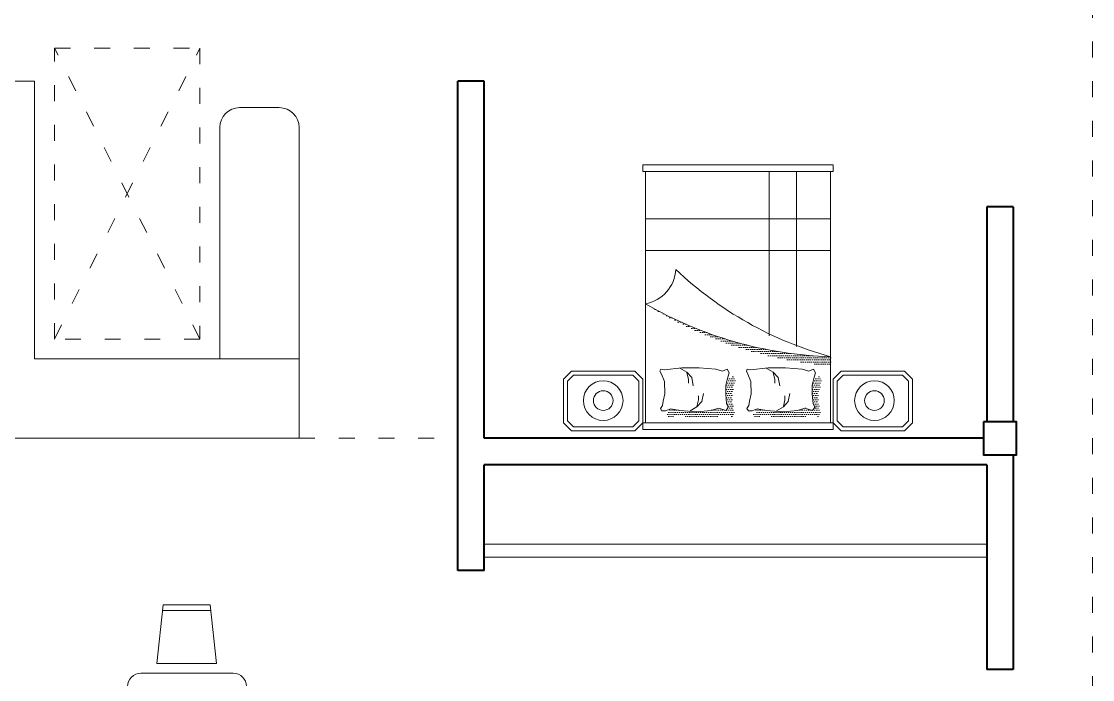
# Model space of a CAD drawing. Header units: millimetres. Extents: x 1962 to 2139, y 841 to 906.
# Drawn here: x 2051.03 to 2059.13, y 849.77 to 854.75 of the extents above; entities that cross this region are included whole.
import ezdxf

# ---------------------------------------------------------------- set-up
doc = ezdxf.new("R2010")
doc.units = ezdxf.units.MM
doc.linetypes.add('ACAD_ISO03W100', pattern=[30, 12, -18])
for name, color, linetype, lineweight in [('01_Gruesa', 7, 'Continuous', 40), ('02_Media', 7, 'Continuous', 20), ('03_Fina', 7, 'Continuous', 9)]:
    doc.layers.add(name, color=color, linetype=linetype, lineweight=lineweight)
pattern_1 = [(180, (2294.724868, 736.998395), (-0.0079375, 0.015875), [0, -0.015875])]

# ---------------------------------------------------------------- blocks, each defined once
blk = doc.blocks.new('A$C6D1B16CF')
at = {"layer": '03_Fina', "color": 252, "true_color": 0x939598}
for p, q in [((0.6411, 1.5), (0.6886, 1.9429)), ((0.684, 1.9), (1.0481, 1.9)), ((0.6886, 1.9429), (1.0435, 1.9429)), ((1.0435, 1.9429), (1.091, 1.5)), ((1.2411, 1.5), (1.2886, 1.9429)), ((1.284, 1.9), (1.6481, 1.9)), ((1.2886, 1.9429), (1.6435, 1.9429)), ((1.6435, 1.9429), (1.691, 1.5)), ((1.091, 1.5), (0.6411, 1.5)), ((1.691, 1.5), (1.2411, 1.5)), ((0.6161, 1.4214), (1.7161, 1.4214)), ((0.5161, 0.6214), (0.5161, 1.3214)), ((1.8161, 1.3214), (1.8161, 0.6214)), ((0, 1.1464), (0.4429, 1.1939)), ((0, 0.7916), (0, 1.1464)), ((0.0429, 0.787), (0.0429, 1.151)), ((0.4429, 1.1939), (0.4429, 0.744)), ((2.3321, 1.1464), (1.8892, 1.1939)), ((1.8892, 1.1939), (1.8892, 0.744)), ((2.2892, 0.787), (2.2892, 1.151)), ((2.3321, 0.7916), (2.3321, 1.1464)), ((0.4429, 0.744), (0, 0.7916)), ((1.8892, 0.744), (2.3321, 0.7916)), ((1.7161, 0.5214), (0.6161, 0.5214)), ((1.091, 0.4429), (0.6411, 0.4429)), ((0.6411, 0.4429), (0.6886, 0)), ((1.0435, 0), (1.091, 0.4429)), ((1.691, 0.4429), (1.2411, 0.4429)), ((1.2411, 0.4429), (1.2886, 0)), ((1.6435, 0), (1.691, 0.4429)), ((0.684, 0.0429), (1.0481, 0.0429)), ((0.6886, 0), (1.0435, 0)), ((1.284, 0.0429), (1.6481, 0.0429)), ((1.2886, 0), (1.6435, 0))]:
    blk.add_line(p, q, dxfattribs=at)
for centre, start, end in [((0.6161, 1.3214), 90, 180), ((1.7161, 1.3214), 0, 90), ((0.6161, 0.6214), 180, 270), ((1.7161, 0.6214), 270, 0)]:
    blk.add_arc(centre, 0.1, start, end, dxfattribs=at)

msp = doc.modelspace()

# ---------------------------------------------------------------- hatches: boundary and pattern name
at = {"layer": '03_Fina', "lineweight": 9, "true_color": 0x939598}
h = msp.add_hatch(dxfattribs=at)
h.set_pattern_fill('DOTS', color=252, scale=0.01, angle=360, style=0)
h.set_pattern_definition(pattern_1)
edge = h.paths.add_edge_path()
edge.add_line((2057.148, 852.1435), (2057.148, 852.2121))
edge.add_ellipse((2057.2402, 855.1849), major_axis=(2.1032, -2.1032), ratio=1, start_angle=284.8866, end_angle=313.22261, ccw=False)
edge.add_ellipse((2057.3894, 855.1905), major_axis=(2.1613, -2.1613), ratio=1, start_angle=-77.48016, end_angle=-49.53012)
h = msp.add_hatch(dxfattribs=at)
h.set_pattern_fill('DOTS', color=252, scale=0.01, angle=360, style=0)
h.set_pattern_definition(pattern_1)
h.paths.add_polyline_path([(2056.5641, 851.7706), (2056.5764, 851.7522), (2056.6041, 851.7522), (2056.6441, 851.7675), (2056.7118, 851.7552), (2056.841, 851.746), (2056.9487, 851.7552), (2057.004, 851.7737), (2057.0625, 851.7552), (2057.0779, 851.7798), (2057.0656, 851.8075), (2057.0594, 851.8782), (2057.0594, 851.9458), (2057.0748, 852.0073), (2057.084, 852.0411), (2057.0686, 852.0687), (2057.0348, 852.0534), (2057.0247, 852.0564), (2057.0095, 851.9957), (2057.0095, 851.9281), (2057.0156, 851.8574), (2057.0279, 851.8297), (2057.0126, 851.8051), (2056.9541, 851.8236), (2056.8987, 851.8051), (2056.7911, 851.7959), (2056.6619, 851.8051), (2056.5942, 851.8174), (2056.5834, 851.8132), (2056.5795, 851.7921)])
h.paths.add_polyline_path([(2055.9108, 851.7706), (2055.9231, 851.7522), (2055.9508, 851.7522), (2055.9908, 851.7675), (2056.0585, 851.7552), (2056.1877, 851.746), (2056.2954, 851.7552), (2056.3507, 851.7737), (2056.4092, 851.7552), (2056.4246, 851.7798), (2056.4123, 851.8075), (2056.4061, 851.8782), (2056.4061, 851.9458), (2056.4215, 852.0073), (2056.4307, 852.0411), (2056.4153, 852.0687), (2056.3815, 852.0534), (2056.3714, 852.0564), (2056.3562, 851.9957), (2056.3562, 851.9281), (2056.3623, 851.8574), (2056.3746, 851.8297), (2056.3593, 851.8051), (2056.3008, 851.8236), (2056.2454, 851.8051), (2056.1378, 851.7959), (2056.0086, 851.8051), (2055.9409, 851.8174), (2055.9301, 851.8132), (2055.9262, 851.7921)])

# ---------------------------------------------------------------- linework, layer by layer
at = {"layer": '01_Gruesa', "color": 5}
for p, q in [((2054.3293, 850.5953), (2054.3293, 854.2953)), ((2054.5293, 854.2953), (2054.3293, 854.2953)), ((2054.5293, 851.5953), (2054.5293, 854.2953)), ((2058.3293, 853.3453), (2058.3293, 851.7203)), ((2058.5293, 853.3453), (2058.3293, 853.3453)), ((2058.5293, 853.3453), (2058.5293, 851.7203)), ((2058.3043, 851.5953), (2054.5293, 851.5953)), ((2054.5293, 850.5953), (2054.5293, 851.3953)), ((2058.3293, 851.3953), (2054.5293, 851.3953)), ((2058.3293, 851.3953), (2058.3293, 849.8453)), ((2058.5293, 851.4703), (2058.5293, 849.8453)), ((2054.5293, 850.5953), (2054.3293, 850.5953)), ((2058.5293, 849.8453), (2058.3293, 849.8453))]:
    msp.add_line(p, q, dxfattribs=at)
at = {"layer": '01_Gruesa', "color": 244, "true_color": 0x991b1e}
msp.add_lwpolyline([(2058.3043, 851.7203), (2058.3043, 851.4703), (2058.5543, 851.4703), (2058.5543, 851.7203)], close=True, dxfattribs=at)
at = {"layer": '02_Media', "color": 215, "true_color": 0xa953a0}
for p, q in [((2050.5293, 854.2953), (2051.1293, 854.2953)), ((2051.1293, 854.2953), (2051.1293, 852.1953)), ((2052.6793, 854.0953), (2052.9793, 854.0953)), ((2052.5293, 852.1953), (2052.5293, 853.9453)), ((2053.1293, 851.5953), (2053.1293, 853.9453)), ((2051.1293, 852.1953), (2053.1293, 852.1953)), ((2050.5543, 851.5953), (2053.1293, 851.5953)), ((2058.3293, 850.7953), (2054.5293, 850.7953)), ((2058.3293, 850.6953), (2054.5293, 850.6953))]:
    msp.add_line(p, q, dxfattribs=at)
for centre, start, end in [((2052.6793, 853.9453), 90, 180), ((2052.9793, 853.9453), 0, 90)]:
    msp.add_arc(centre, 0.15, start, end, dxfattribs=at)
at = {"layer": '03_Fina', "linetype": 'ACAD_ISO03W100', "ltscale": 0.01}
for p, q in [((2059.1293, 858.7953), (2059.1293, 841.4953)), ((2051.2793, 852.3453), (2052.3793, 854.5453)), ((2052.3793, 852.3453), (2051.2793, 854.5453)), ((2053.1293, 851.5953), (2054.3293, 851.5953))]:
    msp.add_line(p, q, dxfattribs=at)
at = {"layer": '03_Fina', "color": 252, "lineweight": 9, "true_color": 0x939598}
for p, q in [((2055.728, 853.6621), (2057.168, 853.6621)), ((2055.728, 853.6121), (2055.728, 853.6621)), ((2057.168, 853.6621), (2057.168, 853.6121)), ((2055.728, 853.6121), (2057.168, 853.6121)), ((2055.748, 851.7121), (2055.748, 853.6121)), ((2056.6848, 853.6121), (2056.6848, 852.3686)), ((2056.8899, 853.6121), (2056.8899, 852.2892)), ((2057.148, 853.6121), (2057.148, 851.7121)), ((2055.748, 853.2545), (2057.148, 853.2545)), ((2055.748, 853.0161), (2057.148, 853.0161)), ((2055.728, 851.7121), (2057.168, 851.7121)), ((2055.728, 851.6621), (2055.728, 851.7121)), ((2055.728, 851.6621), (2057.168, 851.6621)), ((2057.168, 851.7121), (2057.168, 851.6621))]:
    msp.add_line(p, q, dxfattribs=at)
at = {"layer": '03_Fina', "linetype": 'ACAD_ISO03W100', "ltscale": 0.01}
msp.add_lwpolyline([(2052.3793, 852.3453), (2051.2793, 852.3453), (2051.2793, 854.5453), (2052.3793, 854.5453)], close=True, dxfattribs=at)
at = {"layer": '03_Fina', "color": 252, "lineweight": 9, "true_color": 0x939598}
for points in [[(2056.3008, 851.8236), (2056.3593, 851.8051), (2056.3746, 851.8297), (2056.3623, 851.8574), (2056.3562, 851.9281), (2056.3562, 851.9957), (2056.3716, 852.0571), (2056.3808, 852.091), (2056.3654, 852.1186), (2056.3316, 852.1032), (2056.2793, 852.1186), (2056.1531, 852.1278), (2056.0239, 852.1278), (2055.8886, 852.1125), (2055.864, 852.1186), (2055.8578, 852.1032), (2055.8701, 852.0787), (2055.8917, 852.0233), (2055.8947, 851.9311), (2055.8824, 851.8758), (2055.8763, 851.842), (2055.8609, 851.8205), (2055.8732, 851.802), (2055.9009, 851.802), (2055.9409, 851.8174), (2056.0086, 851.8051), (2056.1378, 851.7959), (2056.2454, 851.8051), (2056.3008, 851.8236)], [(2056.0086, 852.1248), (2056.0609, 852.094), (2056.0978, 852.0541), (2056.1101, 851.9926)], [(2056.9541, 851.8236), (2057.0126, 851.8051), (2057.0279, 851.8297), (2057.0156, 851.8574), (2057.0095, 851.9281), (2057.0095, 851.9957), (2057.0249, 852.0571), (2057.0341, 852.091), (2057.0187, 852.1186), (2056.9849, 852.1032), (2056.9326, 852.1186), (2056.8064, 852.1278), (2056.6772, 852.1278), (2056.5419, 852.1125), (2056.5173, 852.1186), (2056.5111, 852.1032), (2056.5234, 852.0787), (2056.545, 852.0233), (2056.548, 851.9311), (2056.5357, 851.8758), (2056.5296, 851.842), (2056.5142, 851.8205), (2056.5265, 851.802), (2056.5542, 851.802), (2056.5942, 851.8174), (2056.6619, 851.8051), (2056.7911, 851.7959), (2056.8987, 851.8051), (2056.9541, 851.8236)], [(2056.6619, 852.1248), (2056.7142, 852.094), (2056.7511, 852.0541), (2056.7634, 851.9926)], [(2056.0609, 852.091), (2056.0732, 852.0418), (2056.0732, 852.011)], [(2056.7142, 852.091), (2056.7265, 852.0418), (2056.7265, 852.011)], [(2056.0855, 851.802), (2056.1378, 851.8328), (2056.1747, 851.8727), (2056.187, 851.9342)], [(2056.1378, 851.8358), (2056.1501, 851.885), (2056.1501, 851.9158)], [(2056.7388, 851.802), (2056.7911, 851.8328), (2056.828, 851.8727), (2056.8403, 851.9342)], [(2056.7911, 851.8358), (2056.8034, 851.885), (2056.8034, 851.9158)]]:
    msp.add_lwpolyline(points, dxfattribs=at)
for points in [[(2055.668, 852.1021), (2055.188, 852.1021), (2055.128, 852.0421), (2055.128, 851.7121), (2055.188, 851.6521), (2055.668, 851.6521), (2055.728, 851.7121), (2055.728, 852.0421)], [(2055.653, 852.0721), (2055.203, 852.0721), (2055.158, 852.0271), (2055.158, 851.7271), (2055.203, 851.6821), (2055.653, 851.6821), (2055.698, 851.7271), (2055.698, 852.0271)], [(2057.708, 852.1021), (2057.228, 852.1021), (2057.168, 852.0421), (2057.168, 851.7121), (2057.228, 851.6521), (2057.708, 851.6521), (2057.768, 851.7121), (2057.768, 852.0421)], [(2057.693, 852.0721), (2057.243, 852.0721), (2057.198, 852.0271), (2057.198, 851.7271), (2057.243, 851.6821), (2057.693, 851.6821), (2057.738, 851.7271), (2057.738, 852.0271)]]:
    msp.add_lwpolyline(points, close=True, dxfattribs=at)
for centre, radius in [((2055.4288, 851.8801), 0.15), ((2057.48, 851.8801), 0.15), ((2055.4288, 851.8801), 0.0743), ((2057.48, 851.8801), 0.0743)]:
    msp.add_circle(centre, radius, dxfattribs=at)
for centre, radius, start, end in [((2055.6976, 852.8878), 0.2804, 280.35432, 356.78617), ((2057.8724, 854.8646), 2.7497, 226.43667, 254.72336), ((2057.2402, 855.1849), 2.9743, 239.8866, 268.22261)]:
    msp.add_arc(centre, radius, start, end, dxfattribs=at)

# ---------------------------------------------------------------- block references
at = {"xscale": -1, "rotation": 270}
msp.add_blockref('A$C6D1B16CF', (2051.3102, 848.0023), dxfattribs=at)

doc.saveas('drawing.dxf')
